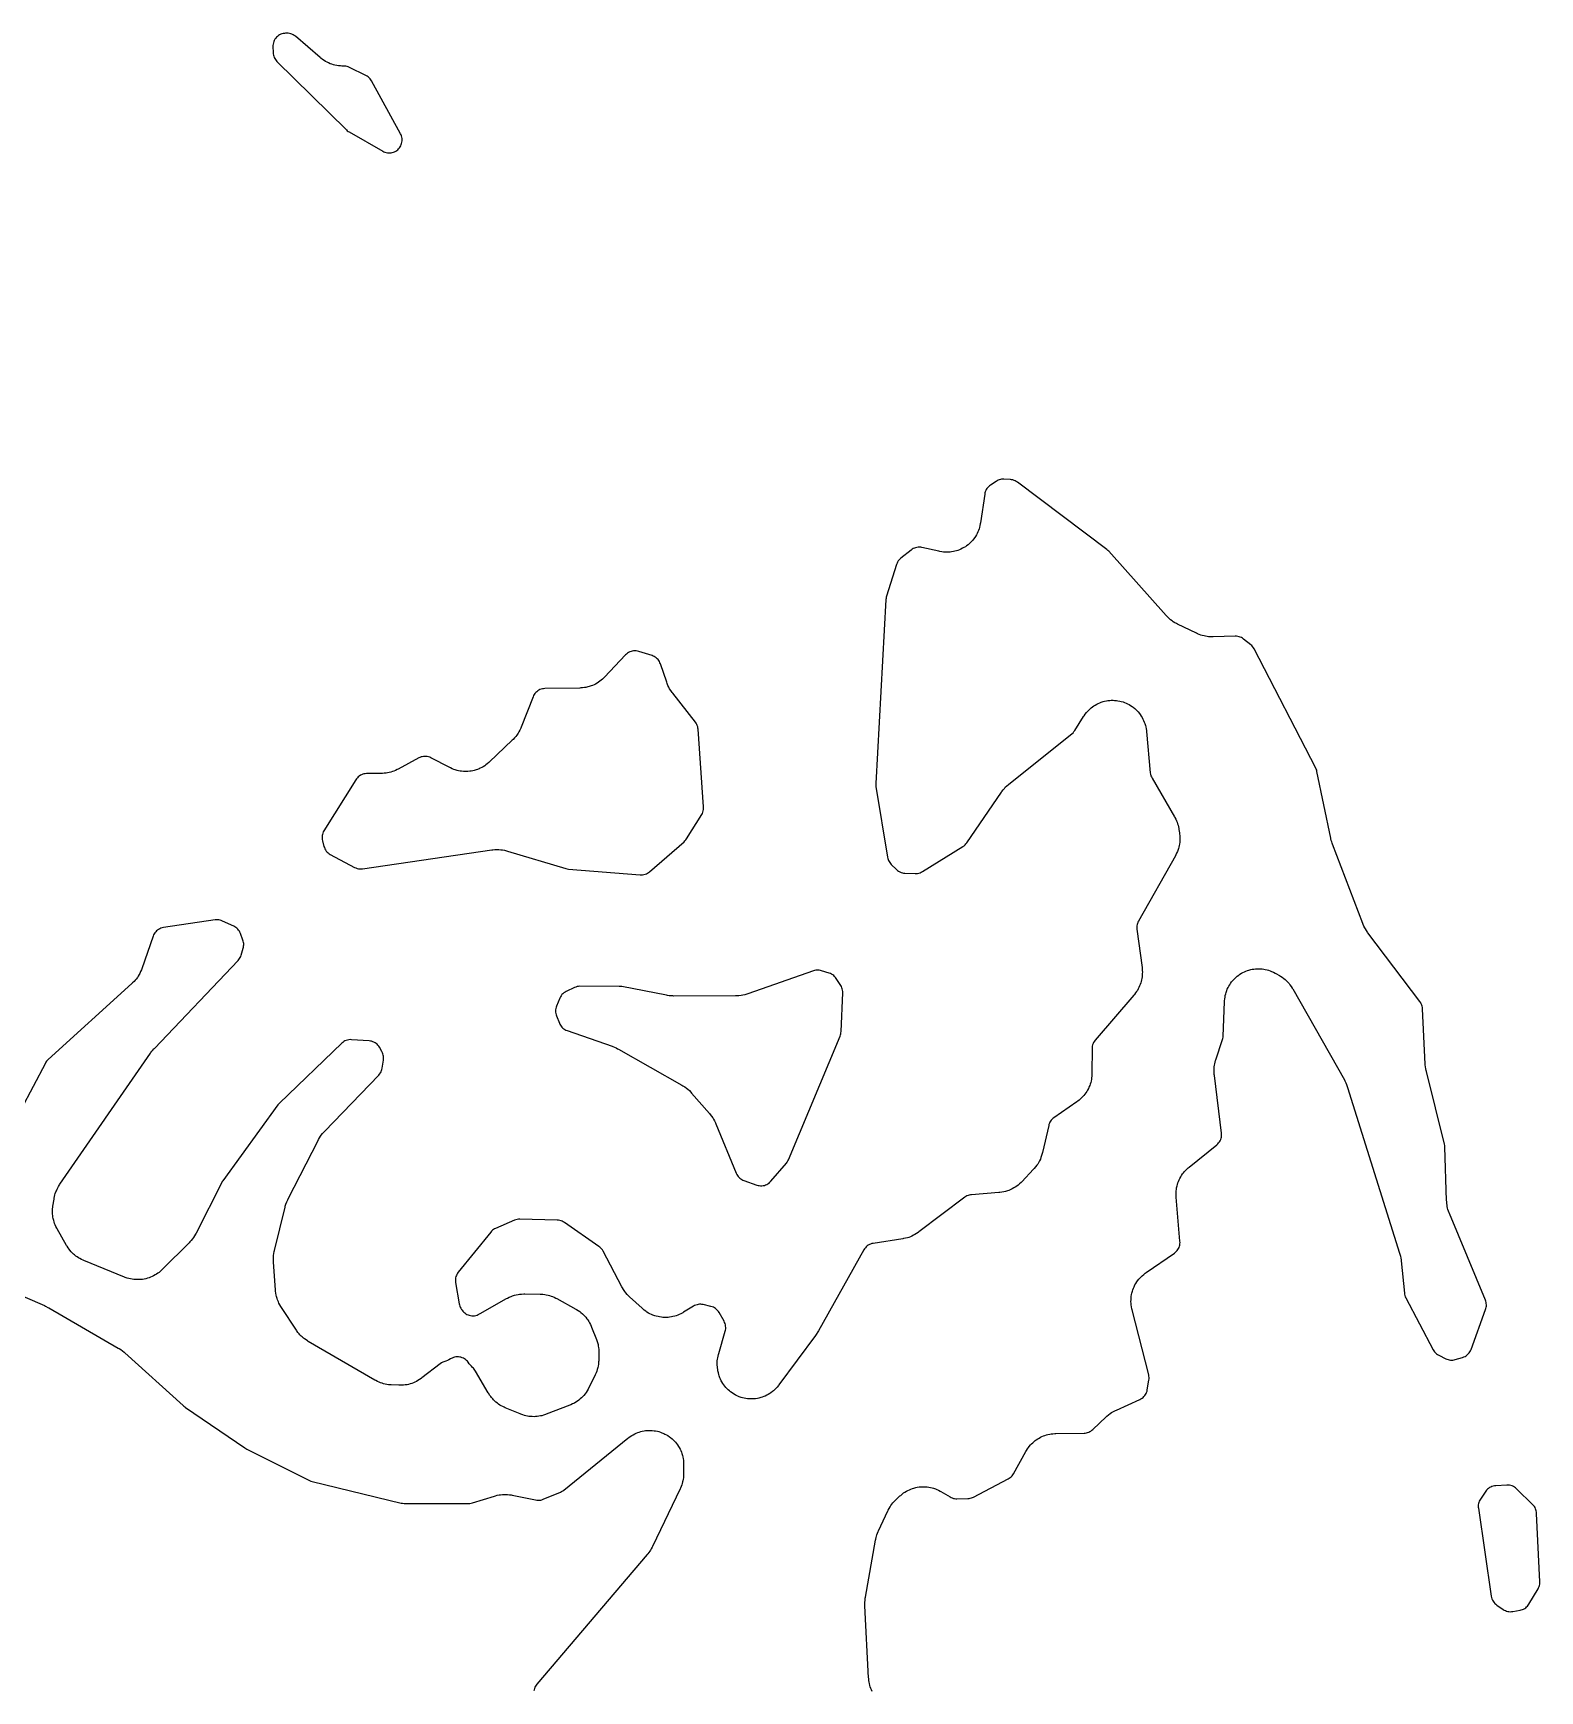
# Model space of a CAD drawing. Header units: millimetres. Extents: x 0 to 194, y 0 to 300.
# Drawn here: x 54.93 to 89.87, y 136.49 to 174.93 of the extents above; entities that cross this region are included whole.
import ezdxf

# ---------------------------------------------------------------- set-up
doc = ezdxf.new("R2010")
doc.units = ezdxf.units.MM
doc.layers.add('CUT', color=7, linetype='CONTINUOUS')

msp = doc.modelspace()

# ---------------------------------------------------------------- linework, layer by layer
at = {"layer": 'CUT'}
for points in [[(60.9075, 174.9117), (60.8778, 174.9192), (60.8475, 174.9237), (60.8169, 174.9251), (60.7863, 174.9233), (60.7615, 174.9206), (60.732, 174.9159), (60.7031, 174.9083), (60.6751, 174.8978), (60.6482, 174.8846), (60.6228, 174.8687), (60.5992, 174.8505), (60.5774, 174.8299), (60.5578, 174.8073), (60.5406, 174.7829), (60.5259, 174.7568), (60.5138, 174.7295), (60.5045, 174.701), (60.4981, 174.6718), (60.4947, 174.6421), (60.4942, 174.6122), (60.4989, 174.4746), (60.5012, 174.4463), (60.5062, 174.4183), (60.5138, 174.3909), (60.524, 174.3644), (60.5366, 174.3389), (60.5516, 174.3148), (60.5688, 174.2922), (60.588, 174.2713), (62.1996, 172.6809), (62.2188, 172.6636), (62.2393, 172.648), (62.2611, 172.6342), (63.0398, 172.1876), (63.0654, 172.1745), (63.0922, 172.1639), (63.1198, 172.1559), (63.1481, 172.1506), (63.1768, 172.1481), (63.2056, 172.1483), (63.2342, 172.1512), (63.2624, 172.1569), (63.2899, 172.1653), (63.3165, 172.1762), (63.342, 172.1897), (63.366, 172.2055), (63.3884, 172.2236), (63.409, 172.2437), (63.4275, 172.2657), (63.4438, 172.2894), (63.4578, 172.3145), (63.4694, 172.3409), (63.4783, 172.3682), (63.4846, 172.3963), (63.485, 172.3985), (63.4886, 172.4272), (63.4894, 172.456), (63.4874, 172.4848), (63.4827, 172.5133), (63.4753, 172.5412), (63.4652, 172.5683), (63.4525, 172.5942), (62.7817, 173.8176), (62.7656, 173.8436), (62.747, 173.8679), (62.7259, 173.8902), (62.7027, 173.9102), (62.6776, 173.9277), (62.6509, 173.9426), (62.2661, 174.1316), (62.2408, 174.1426), (62.2146, 174.1512), (62.1877, 174.1574), (62.1604, 174.1611), (62.1328, 174.1623), (62.0914, 174.1621), (62.0574, 174.1638), (62.0119, 174.1683), (61.978, 174.1734), (61.9332, 174.1825), (61.9, 174.191), (61.8563, 174.2046), (61.8242, 174.2165), (61.7821, 174.2344), (61.7513, 174.2495), (61.7113, 174.2716), (61.6822, 174.2897), (61.6447, 174.3158), (61.6085, 174.3438), (61.5908, 174.3582), (61.0141, 174.8528), (60.9899, 174.8715), (60.9638, 174.8877), (60.9363, 174.9011)], [(61.7322, 155.9627), (61.7523, 155.94), (61.7747, 155.9194), (61.799, 155.9011), (61.825, 155.8854), (62.3861, 155.5848), (62.4149, 155.5713), (62.4449, 155.5609), (62.4759, 155.5537), (62.5075, 155.5499), (62.5394, 155.5495), (62.571, 155.5524), (65.5704, 155.9899), (65.5947, 155.9927), (65.6435, 155.9972), (65.6925, 155.9989), (65.7292, 155.9982), (65.7781, 155.9947), (65.8145, 155.99), (65.8627, 155.9811), (65.9103, 155.9696), (65.934, 155.9632), (67.2894, 155.557), (67.3199, 155.5496), (67.351, 155.5454), (69.0068, 155.4096), (69.0368, 155.4087), (69.0666, 155.4107), (69.0961, 155.4157), (69.125, 155.4236), (69.153, 155.4344), (69.1797, 155.4479), (69.2049, 155.464), (69.2285, 155.4825), (70.028, 156.1794), (70.0492, 156.1998), (70.0684, 156.2222), (70.0852, 156.2464), (70.4366, 156.8083), (70.4518, 156.8358), (70.4641, 156.8648), (70.4733, 156.8949), (70.4793, 156.9258), (70.482, 156.9571), (70.4814, 156.9886), (70.3541, 158.785), (70.3505, 158.8145), (70.3441, 158.8435), (70.3348, 158.8717), (70.3227, 158.8988), (70.3081, 158.9246), (70.2909, 158.9489), (69.7635, 159.6215), (69.7485, 159.6417), (69.7198, 159.6829), (69.6934, 159.7257), (69.6754, 159.7588), (69.6539, 159.8043), (69.635, 159.8508), (69.6262, 159.8744), (69.4793, 160.304), (69.469, 160.3302), (69.4562, 160.3552), (69.4412, 160.379), (69.424, 160.4012), (69.4049, 160.4217), (69.3839, 160.4404), (69.3612, 160.457), (69.3371, 160.4714), (69.3117, 160.4835), (69.2853, 160.4932), (68.978, 160.5897), (68.9485, 160.5973), (68.9184, 160.6019), (68.888, 160.6035), (68.8576, 160.6019), (68.8274, 160.5973), (68.798, 160.5896), (68.7694, 160.579), (68.7421, 160.5655), (68.7163, 160.5493), (68.6922, 160.5306), (68.6702, 160.5096), (68.1857, 159.9974), (68.17, 159.9815), (68.1376, 159.9506), (68.1038, 159.9213), (68.0774, 159.9006), (68.0408, 159.8748), (68.0125, 159.8569), (67.9735, 159.8349), (67.9435, 159.8198), (67.9026, 159.8018), (67.8712, 159.7898), (67.8287, 159.7759), (67.7963, 159.7671), (67.7526, 159.7575), (67.7195, 159.752), (67.6751, 159.7468), (67.6304, 159.7438), (67.608, 159.7428), (66.8007, 159.7292), (66.7713, 159.7273), (66.7422, 159.7224), (66.7137, 159.7148), (66.6861, 159.7043), (66.6596, 159.6913), (66.6346, 159.6757), (66.6113, 159.6577), (66.5898, 159.6375), (66.5704, 159.6152), (66.5532, 159.5912), (66.5386, 159.5657), (66.5265, 159.5388), (66.2509, 158.8361), (66.2413, 158.8133), (66.2207, 158.7683), (66.1977, 158.7245), (66.1787, 158.6927), (66.151, 158.6517), (66.1286, 158.6221), (66.0966, 158.5844), (66.0626, 158.5485), (66.0451, 158.5311), (65.5127, 158.0281), (65.4968, 158.0138), (65.4645, 157.986), (65.4308, 157.9598), (65.4047, 157.9414), (65.3688, 157.9185), (65.341, 157.9026), (65.303, 157.8832), (65.2739, 157.87), (65.2343, 157.8543), (65.2041, 157.8439), (65.1631, 157.832), (65.132, 157.8246), (65.0901, 157.8166), (65.0585, 157.8121), (65.016, 157.8082), (64.9841, 157.8067), (64.9414, 157.8068), (64.9095, 157.8083), (64.8671, 157.8125), (64.8355, 157.817), (64.7936, 157.8251), (64.7625, 157.8327), (64.7216, 157.8447), (64.6914, 157.8552), (64.6518, 157.8711), (64.613, 157.8888), (64.5939, 157.8981), (64.1562, 158.1236), (64.1298, 158.1357), (64.1022, 158.1451), (64.0739, 158.1519), (64.0451, 158.1558), (64.016, 158.157), (63.987, 158.1553), (63.9582, 158.1508), (63.9301, 158.1436), (63.9027, 158.1336), (63.8765, 158.1211), (63.3946, 157.8613), (63.3753, 157.8515), (63.3363, 157.8329), (63.2964, 157.8161), (63.266, 157.805), (63.2247, 157.7921), (63.1933, 157.784), (63.151, 157.7751), (63.119, 157.77), (63.076, 157.7653), (63.0328, 157.7627), (63.0112, 157.7618), (62.6652, 157.7572), (62.6353, 157.7553), (62.6057, 157.7504), (62.5768, 157.7426), (62.5488, 157.732), (62.522, 157.7186), (62.4966, 157.7026), (62.473, 157.6842), (62.4514, 157.6635), (62.4319, 157.6407), (62.4148, 157.6161), (61.6775, 156.4352), (61.6625, 156.4082), (61.6503, 156.3797), (61.6411, 156.3501), (61.6351, 156.3197), (61.6322, 156.2889), (61.6325, 156.2579), (61.636, 156.2271), (61.6427, 156.1969), (61.6774, 156.0704), (61.6869, 156.0415), (61.6993, 156.0138), (61.7145, 155.9874)], [(67.0461, 152.2536), (67.0474, 152.2243), (67.0515, 152.1952), (67.0585, 152.1667), (67.0682, 152.139), (67.1356, 151.9733), (67.1474, 151.9477), (67.1616, 151.9233), (67.178, 151.9003), (67.1965, 151.879), (67.217, 151.8596), (67.2391, 151.8421), (67.2628, 151.8268), (67.2879, 151.8138), (67.314, 151.8032), (68.3596, 151.4359), (68.3783, 151.4289), (68.4153, 151.414), (68.4515, 151.3975), (68.487, 151.3794), (68.5046, 151.37), (69.9779, 150.5361), (69.9996, 150.523), (70.0422, 150.4956), (70.0832, 150.4659), (70.1126, 150.4419), (70.15, 150.4077), (70.1854, 150.3715), (70.2026, 150.3529), (70.6189, 149.8761), (70.6345, 149.8572), (70.6646, 149.8187), (70.6926, 149.7785), (70.7119, 149.7473), (70.7353, 149.7044), (70.7564, 149.6602), (70.7664, 149.6379), (71.2389, 148.4919), (71.2508, 148.4665), (71.2651, 148.4423), (71.2815, 148.4195), (71.3, 148.3984), (71.3204, 148.3791), (71.3425, 148.3618), (71.3661, 148.3466), (71.391, 148.3337), (71.4171, 148.3232), (71.7141, 148.2191), (71.7427, 148.2107), (71.7721, 148.2051), (71.8019, 148.2025), (71.8318, 148.2028), (71.8615, 148.2061), (71.8907, 148.2124), (71.9192, 148.2216), (71.9466, 148.2335), (71.9727, 148.2481), (71.9972, 148.2652), (72.0199, 148.2847), (72.0405, 148.3063), (72.4012, 148.7247), (72.4206, 148.7498), (72.4373, 148.7768), (72.451, 148.8054), (73.6446, 151.6746), (73.6536, 151.6993), (73.6604, 151.7247), (73.665, 151.7506), (73.6673, 151.7767), (73.7066, 152.6739), (73.7063, 152.7046), (73.703, 152.7352), (73.6965, 152.7653), (73.6869, 152.7945), (73.6744, 152.8226), (73.6591, 152.8493), (73.5561, 153.0094), (73.5388, 153.0337), (73.5191, 153.056), (73.4973, 153.0764), (73.4736, 153.0944), (73.4482, 153.1101), (73.4214, 153.1231), (73.3935, 153.1334), (73.2165, 153.1888), (73.1899, 153.1958), (73.1627, 153.2004), (73.1353, 153.2024), (73.1078, 153.2019), (73.0805, 153.199), (73.0535, 153.1935), (73.0272, 153.1855), (71.5094, 152.6514), (71.4853, 152.6437), (71.4367, 152.6296), (71.3873, 152.6183), (71.3499, 152.6119), (71.2996, 152.6062), (71.2491, 152.6033), (71.2238, 152.6026), (69.7924, 152.6019), (69.7709, 152.6024), (69.7279, 152.6044), (69.685, 152.6085), (69.6424, 152.6147), (69.6212, 152.6183), (68.5817, 152.8193), (68.5537, 152.8233), (68.5253, 152.8247), (67.6131, 152.8264), (67.58, 152.8246), (67.5474, 152.8192), (67.5155, 152.8102), (67.4848, 152.7978), (67.2961, 152.709), (67.2684, 152.6942), (67.2424, 152.6765), (67.2184, 152.6562), (67.1967, 152.6335), (67.1774, 152.6086), (67.1609, 152.5819), (67.1472, 152.5535), (67.0694, 152.368), (67.0594, 152.3404), (67.0521, 152.3119), (67.0477, 152.2829)], [(88.4501, 140.8358), (88.445, 140.8083), (88.4426, 140.7804), (88.4428, 140.7524), (88.4455, 140.7246), (88.7452, 138.6855), (88.7513, 138.6552), (88.7605, 138.6256), (88.7726, 138.5972), (88.7877, 138.5701), (88.8054, 138.5448), (88.8257, 138.5214), (88.8482, 138.5002), (88.8728, 138.4814), (89.0213, 138.38), (89.0461, 138.3648), (89.0721, 138.3521), (89.0993, 138.3419), (89.1273, 138.3344), (89.156, 138.3297), (89.1849, 138.3278), (89.2139, 138.3286), (89.2427, 138.3323), (89.4136, 138.3624), (89.4414, 138.3687), (89.4686, 138.3777), (89.4947, 138.3891), (89.5197, 138.403), (89.5432, 138.4192), (89.565, 138.4376), (89.5851, 138.4579), (89.6031, 138.4801), (89.6189, 138.5038), (89.8293, 138.8556), (89.8431, 138.8814), (89.8543, 138.9085), (89.8628, 138.9365), (89.8686, 138.9652), (89.8715, 138.9943), (89.8716, 139.0236), (89.7976, 140.6074), (89.795, 140.6352), (89.7898, 140.6627), (89.7821, 140.6896), (89.7719, 140.7156), (89.7594, 140.7406), (89.7445, 140.7643), (89.7275, 140.7865), (89.7086, 140.8071), (89.3331, 141.1772), (89.3098, 141.1979), (89.2844, 141.2161), (89.2573, 141.2315), (89.2288, 141.2441), (89.1991, 141.2536), (89.1686, 141.26), (89.1375, 141.2632), (89.1063, 141.2631), (88.8504, 141.2493), (88.8201, 141.2461), (88.7902, 141.2399), (88.7611, 141.2306), (88.7331, 141.2184), (88.7064, 141.2034), (88.6815, 141.1858), (88.6584, 141.1658), (88.6375, 141.1435), (88.619, 141.1192), (88.4948, 140.9377), (88.4801, 140.9139), (88.4676, 140.8888), (88.4576, 140.8627)]]:
    msp.add_lwpolyline(points, close=True, dxfattribs=at)
for points in [[(74.3893, 136.4783), (74.3713, 136.5171), (74.3593, 136.5468), (74.3451, 136.5872), (74.336, 136.618), (74.3257, 136.6595), (74.3195, 136.691), (74.3132, 136.7333), (74.309, 136.7759), (74.3074, 136.7973), (74.2209, 138.4637), (74.2203, 138.4892), (74.2206, 138.5402), (74.2237, 138.5911), (74.2297, 138.6417), (74.2335, 138.667), (74.4668, 139.9862), (74.4707, 140.0056), (74.4792, 140.044), (74.4895, 140.082), (74.4984, 140.1102), (74.5119, 140.1472), (74.527, 140.1835), (74.5349, 140.2015), (74.7517, 140.6647), (74.7615, 140.6843), (74.7818, 140.7228), (74.804, 140.7603), (74.822, 140.7875), (74.8477, 140.8227), (74.8683, 140.8481), (74.8973, 140.8806), (74.9278, 140.9117), (74.9435, 140.9268), (75.0337, 141.0101), (75.0503, 141.0247), (75.0842, 141.053), (75.1194, 141.0797), (75.1468, 141.0983), (75.1844, 141.1213), (75.2135, 141.1372), (75.2533, 141.1564), (75.2837, 141.1694), (75.3252, 141.1846), (75.3567, 141.1945), (75.3995, 141.2056), (75.4319, 141.2124), (75.4755, 141.2192), (75.5084, 141.2228), (75.5525, 141.2253), (75.5856, 141.2256), (75.6298, 141.2238), (75.6627, 141.2209), (75.7065, 141.2148), (75.739, 141.2086), (75.7819, 141.1982), (75.8137, 141.1889), (75.8554, 141.1744), (75.8861, 141.162), (75.9262, 141.1434), (75.9653, 141.123), (75.9846, 141.1122), (76.1973, 140.9872), (76.2216, 140.9743), (76.247, 140.9638), (76.2733, 140.9556), (76.3002, 140.9498), (76.3275, 140.9466), (76.355, 140.9458), (76.6085, 140.9507), (76.6364, 140.9525), (76.6639, 140.9569), (76.691, 140.9639), (76.7173, 140.9733), (76.7426, 140.9851), (77.5429, 141.4065), (77.5677, 141.4212), (77.591, 141.4381), (77.6126, 141.4571), (77.6322, 141.4782), (77.6497, 141.501), (77.6649, 141.5254), (77.9559, 142.0452), (77.9668, 142.0635), (77.9894, 142.0997), (78.0136, 142.1348), (78.033, 142.1602), (78.0605, 142.1928), (78.0822, 142.2162), (78.1127, 142.2461), (78.1365, 142.2673), (78.1696, 142.2942), (78.1954, 142.3131), (78.2309, 142.3367), (78.2583, 142.3531), (78.2959, 142.3732), (78.3248, 142.387), (78.3641, 142.4034), (78.3941, 142.4144), (78.4349, 142.427), (78.4658, 142.4351), (78.5075, 142.4438), (78.5391, 142.4489), (78.5814, 142.4537), (78.624, 142.4564), (78.6453, 142.4573), (79.3023, 142.4687), (79.33, 142.4705), (79.3574, 142.4748), (79.3843, 142.4816), (79.4104, 142.4909), (79.4355, 142.5025), (79.4595, 142.5164), (79.4821, 142.5325), (79.5031, 142.5505), (79.8122, 142.8424), (79.8309, 142.8591), (79.8693, 142.8915), (79.9094, 142.9217), (79.9406, 142.9426), (79.9839, 142.9681), (80.0285, 142.9912), (80.0511, 143.0021), (80.5956, 143.2464), (80.6218, 143.2598), (80.6466, 143.2756), (80.6697, 143.2938), (80.6909, 143.3141), (80.71, 143.3365), (80.7268, 143.3606), (80.7412, 143.3862), (80.7531, 143.4131), (80.7622, 143.4411), (80.7686, 143.4697), (80.8064, 143.692), (80.8101, 143.7231), (80.8105, 143.7544), (80.8076, 143.7856), (80.8015, 143.8163), (80.4171, 145.3287), (80.4121, 145.351), (80.4031, 145.3957), (80.3964, 145.4407), (80.3931, 145.4747), (80.391, 145.5203), (80.3912, 145.5544), (80.3937, 145.5999), (80.3973, 145.6339), (80.4044, 145.6789), (80.4114, 145.7123), (80.4231, 145.7564), (80.4335, 145.7889), (80.4495, 145.8316), (80.4631, 145.8629), (80.4834, 145.9038), (80.5001, 145.9335), (80.5244, 145.9721), (80.544, 146), (80.5721, 146.036), (80.5944, 146.0618), (80.626, 146.0947), (80.6509, 146.1181), (80.6856, 146.1476), (80.7218, 146.1753), (80.7402, 146.1887), (81.3979, 146.6418), (81.4207, 146.6592), (81.4418, 146.6787), (81.4609, 146.7001), (81.4779, 146.7233), (81.4925, 146.7479), (81.5048, 146.7739), (81.5145, 146.8009), (81.5216, 146.8287), (81.526, 146.857), (81.5277, 146.8857), (81.5266, 146.9144), (81.4394, 147.9362), (81.4381, 147.9581), (81.4365, 148.002), (81.4371, 148.0459), (81.4391, 148.0788), (81.4439, 148.1225), (81.4491, 148.155), (81.4582, 148.198), (81.4666, 148.2298), (81.4798, 148.2717), (81.4912, 148.3026), (81.5085, 148.343), (81.5229, 148.3727), (81.544, 148.4112), (81.5612, 148.4393), (81.586, 148.4756), (81.6059, 148.5018), (81.6341, 148.5355), (81.6564, 148.5597), (81.6877, 148.5905), (81.7205, 148.6197), (81.7373, 148.6339), (82.3806, 149.1528), (82.4033, 149.1731), (82.4238, 149.1956), (82.442, 149.22), (82.4576, 149.2462), (82.4704, 149.2739), (82.4804, 149.3026), (82.4874, 149.3323), (82.4913, 149.3625), (82.4922, 149.3929), (82.49, 149.4233), (82.3235, 150.762), (82.3215, 150.7818), (82.3183, 150.8214), (82.3169, 150.8611), (82.3172, 150.8909), (82.3193, 150.9306), (82.3222, 150.9602), (82.3278, 150.9996), (82.3333, 151.0289), (82.3423, 151.0676), (82.3531, 151.1058), (82.3589, 151.1248), (82.5128, 151.5923), (82.5202, 151.6189), (82.5252, 151.6462), (82.5276, 151.6738), (82.5603, 152.4693), (82.5618, 152.4912), (82.5657, 152.535), (82.5718, 152.5785), (82.5779, 152.6109), (82.5882, 152.6536), (82.5975, 152.6852), (82.6119, 152.7267), (82.6242, 152.7573), (82.6427, 152.7972), (82.6579, 152.8264), (82.6801, 152.8643), (82.6981, 152.8919), (82.7239, 152.9274), (82.7445, 152.9531), (82.7737, 152.986), (82.7967, 153.0096), (82.8289, 153.0395), (82.8541, 153.0606), (82.8891, 153.0872), (82.9163, 153.1059), (82.9537, 153.1289), (82.9825, 153.1448), (83.022, 153.1641), (83.0523, 153.1771), (83.0935, 153.1925), (83.1249, 153.2025), (83.1673, 153.2137), (83.1996, 153.2206), (83.2429, 153.2277), (83.2757, 153.2313), (83.3195, 153.2341), (83.3524, 153.2346), (83.3964, 153.2331), (83.4292, 153.2304), (83.4728, 153.2246), (83.5052, 153.2187), (83.548, 153.2087), (83.5796, 153.1997), (83.6212, 153.1855), (83.6519, 153.1734), (83.6919, 153.1553), (83.731, 153.1353), (83.7503, 153.1247), (83.8357, 153.0755), (83.8561, 153.063), (83.8963, 153.037), (83.935, 153.0088), (83.9628, 152.9862), (83.9983, 152.954), (84.0236, 152.9286), (84.0555, 152.8928), (84.0779, 152.8648), (84.1058, 152.8259), (84.1316, 152.7856), (84.1439, 152.7651), (85.3392, 150.6557), (85.3504, 150.6347), (85.3717, 150.5921), (85.3906, 150.5484), (85.4072, 150.5038), (85.415, 150.4813), (86.6192, 146.64), (86.6256, 146.6178), (86.6371, 146.573), (86.6463, 146.5277), (86.6532, 146.482), (86.6561, 146.4591), (86.7294, 145.7147), (86.7337, 145.686), (86.7406, 145.6579), (86.7503, 145.6305), (86.7626, 145.6043), (87.397, 144.4006), (87.413, 144.3737), (87.4317, 144.3487), (87.4528, 144.3258), (87.4763, 144.3052), (87.5017, 144.2871), (87.5289, 144.2718), (87.6909, 144.1913), (87.7166, 144.18), (87.7433, 144.1711), (87.7707, 144.1648), (87.7986, 144.1611), (87.8267, 144.16), (87.8547, 144.1615), (87.8825, 144.1657), (87.9098, 144.1724), (88.0799, 144.2229), (88.1092, 144.2333), (88.1372, 144.2466), (88.1637, 144.2628), (88.1884, 144.2816), (88.211, 144.3029), (88.2313, 144.3264), (88.2491, 144.3519), (88.2641, 144.379), (88.2763, 144.4076), (88.6141, 145.3325), (88.6224, 145.3592), (88.6283, 145.3864), (88.6315, 145.4141), (88.6322, 145.442), (88.6303, 145.4698), (88.6258, 145.4974), (88.6188, 145.5244), (88.6093, 145.5506), (87.7747, 147.5586), (87.7673, 147.5776), (87.7534, 147.6158), (87.7412, 147.6547), (87.7335, 147.6841), (87.7249, 147.7239), (87.7198, 147.754), (87.7148, 147.7943), (87.7116, 147.8349), (87.7105, 147.8552), (87.6705, 149.1024), (87.6678, 149.1343), (87.6617, 149.1657), (87.2395, 150.8494), (87.2346, 150.8711), (87.226, 150.9147), (87.2195, 150.9586), (87.2151, 151.0028), (87.2135, 151.025), (87.1519, 152.3054), (87.149, 152.3352), (87.1431, 152.3645), (87.1343, 152.3931), (87.1228, 152.4207), (87.1085, 152.447), (87.0917, 152.4718), (85.8859, 154.0679), (85.8735, 154.085), (85.8497, 154.1199), (85.8275, 154.1559), (85.8121, 154.1836), (85.7934, 154.2215), (85.7765, 154.2602), (85.7685, 154.2797), (85.0633, 156.1246), (85.0572, 156.1416), (85.0456, 156.176), (85.0355, 156.2108), (85.0267, 156.246), (85.0227, 156.2637), (84.7036, 157.8081), (84.6968, 157.8346), (84.6877, 157.8604), (84.6762, 157.8853), (83.2458, 160.6493), (83.2301, 160.6762), (83.2117, 160.7013), (83.1907, 160.7244), (83.1675, 160.7451), (83.0026, 160.8778), (82.978, 160.8956), (82.9518, 160.9108), (82.9242, 160.9233), (82.8955, 160.933), (82.8659, 160.9397), (82.8358, 160.9434), (82.8055, 160.944), (82.2987, 160.9287), (82.2771, 160.9286), (82.234, 160.9293), (82.1909, 160.9322), (82.1588, 160.9358), (82.1163, 160.9428), (82.0847, 160.9495), (82.043, 160.9605), (82.0122, 160.9702), (81.9717, 160.9851), (81.932, 161.002), (81.9124, 161.0109), (81.4663, 161.226), (81.4466, 161.2361), (81.4077, 161.2572), (81.3699, 161.2803), (81.3425, 161.2989), (81.3072, 161.3255), (81.2817, 161.3468), (81.2492, 161.3768), (81.2182, 161.4083), (81.203, 161.4245), (79.8764, 162.9133), (79.8556, 162.9344), (79.8328, 162.9534), (77.7563, 164.515), (77.7321, 164.5314), (77.7064, 164.5454), (77.6795, 164.5568), (77.6515, 164.5655), (77.6229, 164.5715), (77.5938, 164.5747), (77.4459, 164.5834), (77.4182, 164.5838), (77.3905, 164.5816), (77.3631, 164.5768), (77.3363, 164.5696), (77.3103, 164.5599), (77.2853, 164.5478), (77.2615, 164.5334), (77.1297, 164.4454), (77.1074, 164.4289), (77.0866, 164.4104), (77.0676, 164.39), (77.0506, 164.368), (77.0358, 164.3445), (77.0231, 164.3198), (77.0128, 164.2939), (77.005, 164.2673), (76.9996, 164.24), (76.9006, 163.5727), (76.8969, 163.5512), (76.8885, 163.5086), (76.8779, 163.4664), (76.8685, 163.4351), (76.854, 163.3941), (76.8416, 163.364), (76.8232, 163.3246), (76.808, 163.2958), (76.7858, 163.2583), (76.7679, 163.2311), (76.7423, 163.196), (76.7218, 163.1706), (76.6928, 163.1381), (76.67, 163.1149), (76.6381, 163.0853), (76.6131, 163.0644), (76.5785, 163.0381), (76.5516, 163.0196), (76.5146, 162.9968), (76.486, 162.981), (76.447, 162.9619), (76.4171, 162.9489), (76.3763, 162.9336), (76.3453, 162.9237), (76.3033, 162.9124), (76.2715, 162.9054), (76.2286, 162.8982), (76.1962, 162.8944), (76.1528, 162.8914), (76.1202, 162.8907), (76.0767, 162.8919), (76.0442, 162.8944), (76.0011, 162.8998), (75.9582, 162.9072), (75.9369, 162.9115), (75.5446, 162.9996), (75.5153, 163.0047), (75.4855, 163.0068), (75.4557, 163.006), (75.4262, 163.0022), (75.3971, 162.9955), (75.3689, 162.986), (75.3418, 162.9737), (75.316, 162.9588), (75.2918, 162.9414), (75.0546, 162.7522), (75.0325, 162.7326), (75.0123, 162.711), (74.9944, 162.6874), (74.9789, 162.6623), (74.9659, 162.6357), (74.9557, 162.6079), (74.7228, 161.8698), (74.7162, 161.8457), (74.7117, 161.8211), (74.7093, 161.7962), (74.4724, 157.5277), (74.4724, 157.495), (74.4759, 157.4625), (74.7451, 155.8195), (74.7508, 155.7927), (74.7589, 155.7665), (74.7694, 155.7411), (74.7821, 155.7168), (74.797, 155.6938), (74.8139, 155.6722), (74.8328, 155.6522), (74.9546, 155.5346), (74.9781, 155.5142), (75.0035, 155.4963), (75.0306, 155.4811), (75.0592, 155.4689), (75.0889, 155.4597), (75.1193, 155.4535), (75.1503, 155.4506), (75.3835, 155.4407), (75.4133, 155.4409), (75.4429, 155.4441), (75.472, 155.4502), (75.5004, 155.4591), (75.5278, 155.4709), (75.5539, 155.4852), (76.4934, 156.0656), (76.5192, 156.0835), (76.543, 156.104), (76.5645, 156.1268), (76.5836, 156.1518), (77.3854, 157.3278), (77.3985, 157.346), (77.4255, 157.3816), (77.4542, 157.4159), (77.477, 157.4404), (77.509, 157.4717), (77.5425, 157.5013), (77.5596, 157.5157), (79.0219, 158.6837), (79.0468, 158.706), (79.0691, 158.7309), (79.0885, 158.7582), (79.292, 159.0814), (79.3044, 159.1), (79.3301, 159.1366), (79.3576, 159.1719), (79.3795, 159.1973), (79.4103, 159.2296), (79.4346, 159.2527), (79.4685, 159.2819), (79.495, 159.3025), (79.5316, 159.3281), (79.56, 159.3459), (79.599, 159.3678), (79.629, 159.3828), (79.6699, 159.4007), (79.7013, 159.4125), (79.7438, 159.4263), (79.7762, 159.435), (79.8199, 159.4445), (79.853, 159.4499), (79.8974, 159.455), (79.9308, 159.4571), (79.9756, 159.4577), (80.009, 159.4566), (80.0536, 159.4527), (80.0868, 159.4482), (80.1308, 159.44), (80.1634, 159.4322), (80.2063, 159.4197), (80.2379, 159.4087), (80.2794, 159.392), (80.3098, 159.3779), (80.3494, 159.3571), (80.3783, 159.3401), (80.4156, 159.3155), (80.4427, 159.2957), (80.4774, 159.2675), (80.5023, 159.2451), (80.5341, 159.2136), (80.5567, 159.1889), (80.5851, 159.1544), (80.6051, 159.1275), (80.63, 159.0903), (80.6473, 159.0616), (80.6684, 159.0222), (80.6827, 158.9919), (80.6997, 158.9505), (80.711, 158.919), (80.7239, 158.8761), (80.7319, 158.8436), (80.7405, 158.7997), (80.7468, 158.7555), (80.7495, 158.7332), (80.8391, 157.774), (80.8439, 157.7418), (80.8521, 157.7103), (80.8637, 157.6799), (80.8785, 157.651), (81.3993, 156.7562), (81.4094, 156.7379), (81.4288, 156.7007), (81.4464, 156.6627), (81.4582, 156.6336), (81.4722, 156.5942), (81.4814, 156.5641), (81.4916, 156.5235), (81.5, 156.4825), (81.5037, 156.4618), (81.5162, 156.3813), (81.519, 156.36), (81.5236, 156.3172), (81.5261, 156.2743), (81.5265, 156.2421), (81.5249, 156.1991), (81.5222, 156.167), (81.5165, 156.1244), (81.5108, 156.0927), (81.501, 156.0508), (81.4923, 156.0198), (81.4786, 155.9791), (81.4669, 155.9491), (81.4494, 155.9098), (81.4301, 155.8714), (81.4199, 155.8524), (80.5623, 154.336), (80.5497, 154.3112), (80.5395, 154.2853), (80.5317, 154.2586), (80.5265, 154.2313), (80.5238, 154.2036), (80.5236, 154.1758), (80.5261, 154.1481), (80.6464, 153.2591), (80.6487, 153.2381), (80.6524, 153.1961), (80.6541, 153.154), (80.6539, 153.1224), (80.6517, 153.0803), (80.6485, 153.0489), (80.6424, 153.0072), (80.6363, 152.9762), (80.6263, 152.9353), (80.6173, 152.905), (80.6035, 152.8652), (80.5918, 152.8358), (80.5743, 152.7975), (80.5598, 152.7694), (80.5388, 152.7328), (80.5218, 152.7062), (80.4975, 152.6718), (80.4716, 152.6386), (80.4582, 152.6223), (79.5598, 151.575), (79.5413, 151.5511), (79.5254, 151.5255), (79.512, 151.4985), (79.5015, 151.4702), (79.4938, 151.441), (79.4892, 151.4112), (79.4875, 151.3811), (79.4849, 150.8099), (79.4843, 150.7884), (79.482, 150.7453), (79.4777, 150.7023), (79.4729, 150.6704), (79.4644, 150.628), (79.4566, 150.5967), (79.4442, 150.5553), (79.4334, 150.5249), (79.417, 150.4849), (79.4034, 150.4556), (79.3833, 150.4174), (79.3669, 150.3896), (79.3432, 150.3535), (79.3242, 150.3273), (79.2972, 150.2937), (79.2757, 150.2695), (79.2456, 150.2385), (79.222, 150.2165), (79.189, 150.1886), (79.1548, 150.1623), (79.1374, 150.1496), (78.6036, 149.7793), (78.5816, 149.7624), (78.5613, 149.7437), (78.5427, 149.7231), (78.5262, 149.7009), (78.5117, 149.6772), (78.4995, 149.6524), (78.4897, 149.6265), (78.4823, 149.5998), (78.3381, 148.9709), (78.3321, 148.9476), (78.3189, 148.9013), (78.3032, 148.8559), (78.2896, 148.8225), (78.2691, 148.7789), (78.2521, 148.7472), (78.2271, 148.706), (78.2067, 148.6763), (78.1775, 148.6381), (78.1462, 148.6015), (78.1301, 148.5836), (77.858, 148.2975), (77.8413, 148.2809), (77.8073, 148.2486), (77.7715, 148.2182), (77.7436, 148.1968), (77.7049, 148.1702), (77.6749, 148.1518), (77.6336, 148.1294), (77.6018, 148.1143), (77.5584, 148.0963), (77.5253, 148.0846), (77.4803, 148.0712), (77.4461, 148.063), (77.3999, 148.0544), (77.3533, 148.0482), (77.33, 148.0458), (76.6946, 147.9952), (76.6665, 147.9917), (76.6388, 147.9854), (76.6119, 147.9766), (76.5859, 147.9653), (76.5611, 147.9516), (76.5377, 147.9357), (75.4711, 147.131), (75.4531, 147.1181), (75.4165, 147.0932), (75.3787, 147.0702), (75.3496, 147.0543), (75.3097, 147.0351), (75.2792, 147.0221), (75.2376, 147.0069), (75.2059, 146.9971), (75.1631, 146.986), (75.1197, 146.9771), (75.0979, 146.9731), (74.4123, 146.8666), (74.3828, 146.8605), (74.354, 146.8514), (74.3263, 146.8395), (74.2999, 146.8249), (74.2751, 146.8077), (74.2522, 146.7881), (74.2313, 146.7662), (74.2128, 146.7424), (74.1967, 146.7169), (73.143, 144.8368), (73.1283, 144.8125), (73.0899, 144.7531), (73.0737, 144.7297), (72.2285, 143.5871), (72.215, 143.5698), (72.1872, 143.5358), (72.1577, 143.5032), (72.1345, 143.4799), (72.102, 143.4503), (72.0766, 143.4293), (72.0414, 143.4031), (72.0141, 143.3847), (71.9764, 143.362), (71.9475, 143.3464), (71.9078, 143.3274), (71.8774, 143.3147), (71.8361, 143.2998), (71.8047, 143.2901), (71.7621, 143.2792), (71.7298, 143.2726), (71.6864, 143.266), (71.6536, 143.2626), (71.6098, 143.2602), (71.5768, 143.26), (71.5329, 143.2619), (71.5001, 143.2649), (71.4566, 143.2711), (71.4243, 143.2773), (71.3816, 143.2877), (71.35, 143.297), (71.3086, 143.3115), (71.278, 143.3239), (71.2382, 143.3424), (71.209, 143.3577), (71.1711, 143.38), (71.1436, 143.398), (71.1081, 143.4239), (71.0825, 143.4445), (71.0496, 143.4738), (71.0261, 143.4968), (70.9963, 143.5291), (70.9752, 143.5543), (70.9487, 143.5894), (70.9301, 143.6166), (70.9071, 143.654), (70.8913, 143.6829), (70.8721, 143.7224), (70.8591, 143.7527), (70.8438, 143.7939), (70.8339, 143.8253), (70.8227, 143.8678), (70.8137, 143.9107), (70.8096, 143.9324), (70.8073, 143.9467), (70.8046, 143.9666), (70.8, 144.0063), (70.7972, 144.0462), (70.7964, 144.0762), (70.7971, 144.1163), (70.799, 144.1462), (70.8033, 144.186), (70.8078, 144.2156), (70.8156, 144.2549), (70.8252, 144.2938), (70.8304, 144.3131), (70.9816, 144.8282), (70.9886, 144.8574), (70.9926, 144.8872), (70.9937, 144.9172), (70.9917, 144.9471), (70.9868, 144.9767), (70.9789, 145.0057), (70.9682, 145.0337), (70.9547, 145.0606), (70.8408, 145.2616), (70.8242, 145.2877), (70.805, 145.312), (70.7834, 145.3341), (70.7596, 145.354), (70.7339, 145.3712), (70.7066, 145.3857), (70.6779, 145.3973), (70.6481, 145.4059), (70.472, 145.4471), (70.4433, 145.4524), (70.4143, 145.4548), (70.3852, 145.4544), (70.3562, 145.4512), (70.3277, 145.4452), (70.2999, 145.4365), (70.2731, 145.4251), (70.2475, 145.4111), (70.0146, 145.2691), (69.9953, 145.258), (69.956, 145.2366), (69.9158, 145.2173), (69.8849, 145.2043), (69.8429, 145.189), (69.8109, 145.1791), (69.7676, 145.1681), (69.7348, 145.1615), (69.6907, 145.1548), (69.6574, 145.1514), (69.6127, 145.1491), (69.5793, 145.1491), (69.5346, 145.1513), (69.5013, 145.1545), (69.4571, 145.1611), (69.4243, 145.1677), (69.381, 145.1786), (69.349, 145.1884), (69.3069, 145.2036), (69.2761, 145.2165), (69.2358, 145.2358), (69.2063, 145.2517), (69.1681, 145.2749), (69.1404, 145.2937), (69.1047, 145.3205), (69.0703, 145.3491), (69.0535, 145.3638), (68.7654, 145.629), (68.7471, 145.6468), (68.7116, 145.6834), (68.6783, 145.722), (68.6549, 145.7522), (68.6262, 145.7943), (68.5998, 145.8379), (68.5872, 145.8601), (68.1483, 146.6898), (68.1338, 146.7144), (68.1169, 146.7375), (68.098, 146.7589), (68.0771, 146.7784), (68.0545, 146.7958), (67.2528, 147.3538), (67.2281, 147.3693), (67.2019, 147.3824), (67.1746, 147.3928), (67.1464, 147.4005), (67.1176, 147.4054), (67.0885, 147.4075), (66.2191, 147.4279), (66.1868, 147.4269), (66.1547, 147.4224), (66.1233, 147.4146), (66.093, 147.4033), (65.6576, 147.215), (65.6316, 147.2022), (65.607, 147.187), (65.5839, 147.1695), (65.5626, 147.1498), (65.5433, 147.1281), (64.7905, 146.1958), (64.7738, 146.1729), (64.7593, 146.1486), (64.7472, 146.1231), (64.7375, 146.0965), (64.7304, 146.0691), (64.7259, 146.0412), (64.724, 146.013), (64.7248, 145.9847), (64.7283, 145.9566), (64.8124, 145.4661), (64.8185, 145.4386), (64.8271, 145.4117), (64.8382, 145.3858), (64.8518, 145.361), (64.8675, 145.3376), (64.8715, 145.3323), (64.8791, 145.321), (64.8972, 145.2967), (64.9178, 145.2743), (64.9405, 145.2541), (64.9651, 145.2363), (64.9914, 145.2211), (65.0191, 145.2087), (65.0479, 145.1991), (65.0776, 145.1924), (65.1077, 145.1888), (65.1381, 145.1883), (65.1684, 145.1908), (65.1982, 145.1964), (65.2274, 145.205), (65.2555, 145.2165), (65.2823, 145.2307), (65.2966, 145.2393), (65.9121, 145.5876), (65.9331, 145.5987), (65.9756, 145.6199), (66.0192, 145.6388), (66.0526, 145.6512), (66.0979, 145.6654), (66.1324, 145.6743), (66.1789, 145.6836), (66.2142, 145.6888), (66.2615, 145.6931), (66.3089, 145.695), (66.3327, 145.6953), (66.6871, 145.6906), (66.7091, 145.6898), (66.7532, 145.687), (66.797, 145.6821), (66.8296, 145.6768), (66.8728, 145.6677), (66.9047, 145.6592), (66.9468, 145.6459), (66.9777, 145.6343), (67.0183, 145.6169), (67.0579, 145.5975), (67.0775, 145.5874), (67.5168, 145.3452), (67.5361, 145.3339), (67.574, 145.3105), (67.6108, 145.2852), (67.6373, 145.2649), (67.6714, 145.2361), (67.6958, 145.2133), (67.7268, 145.1812), (67.7488, 145.1561), (67.7765, 145.1212), (67.796, 145.094), (67.8201, 145.0564), (67.8367, 145.0275), (67.857, 144.9877), (67.8753, 144.9471), (67.8839, 144.9265), (67.997, 144.6372), (68.0049, 144.6153), (68.0196, 144.5711), (68.032, 144.5262), (68.0395, 144.4921), (68.0472, 144.4462), (68.0512, 144.4115), (68.054, 144.365), (68.0545, 144.3184), (68.0541, 144.2951), (68.0477, 144.1408), (68.046, 144.1169), (68.0415, 144.0694), (68.0345, 144.0221), (68.0273, 143.987), (68.0153, 143.9407), (68.0044, 143.9066), (67.9876, 143.8619), (67.9683, 143.8181), (67.9581, 143.7965), (67.8139, 143.5103), (67.8027, 143.4895), (67.7793, 143.4486), (67.7537, 143.4089), (67.733, 143.3802), (67.7034, 143.3434), (67.6798, 143.317), (67.6466, 143.2835), (67.6204, 143.2597), (67.5838, 143.2299), (67.5552, 143.209), (67.5157, 143.1832), (67.4851, 143.1654), (67.4431, 143.1439), (67.4, 143.1246), (67.3782, 143.1155), (66.8326, 142.9047), (66.8124, 142.8975), (66.7716, 142.8839), (66.7303, 142.8723), (66.6989, 142.8651), (66.6566, 142.8575), (66.6247, 142.8534), (66.5819, 142.8498), (66.5497, 142.8487), (66.5067, 142.8493), (66.4746, 142.8513), (66.4319, 142.8559), (66.4001, 142.861), (66.358, 142.8697), (66.3269, 142.8777), (66.2858, 142.8904), (66.2455, 142.9051), (66.2254, 142.9129), (65.8784, 143.0577), (65.8593, 143.0662), (65.8217, 143.0841), (65.7848, 143.1036), (65.7579, 143.1195), (65.7231, 143.1424), (65.6978, 143.1608), (65.6652, 143.1868), (65.6417, 143.2074), (65.6117, 143.2363), (65.5902, 143.259), (65.5629, 143.2906), (65.5436, 143.3152), (65.5194, 143.3491), (65.4969, 143.3842), (65.486, 143.402), (65.1951, 143.9028), (65.1796, 143.9268), (65.1618, 143.9493), (65.1419, 143.97), (65.1181, 143.9926), (65.0951, 144.0165), (65.0662, 144.0499), (65.0457, 144.076), (65.0218, 144.1097), (65.0035, 144.1331), (64.983, 144.1545), (64.9604, 144.1737), (64.9361, 144.1907), (64.9102, 144.2052), (64.8831, 144.217), (64.8548, 144.2261), (64.8259, 144.2324), (64.7964, 144.2358), (64.7668, 144.2362), (64.7372, 144.2338), (64.708, 144.2284), (64.6796, 144.2201), (64.652, 144.2091), (64.6257, 144.1955), (64.613, 144.188), (64.5734, 144.1675), (64.5431, 144.1536), (64.5018, 144.1371), (64.4609, 144.1231), (64.4306, 144.1108), (64.4018, 144.0953), (64.3748, 144.0767), (63.9491, 143.7477), (63.9309, 143.7344), (63.8939, 143.7086), (63.8556, 143.6847), (63.826, 143.6683), (63.7855, 143.6484), (63.7545, 143.635), (63.7122, 143.6192), (63.6799, 143.609), (63.6363, 143.5976), (63.6032, 143.5906), (63.5586, 143.5836), (63.525, 143.58), (63.4799, 143.5775), (63.4348, 143.5773), (63.4122, 143.5777), (63.2395, 143.5854), (63.2179, 143.5869), (63.1748, 143.5909), (63.1319, 143.597), (63.1, 143.6031), (63.0579, 143.6133), (63.0267, 143.6225), (62.9858, 143.6367), (62.9556, 143.6488), (62.9163, 143.6668), (62.8778, 143.6867), (62.8588, 143.6972), (61.3147, 144.5944), (61.297, 144.6052), (61.2622, 144.6276), (61.2285, 144.6516), (61.2041, 144.6707), (61.1727, 144.6977), (61.1501, 144.719), (61.1214, 144.7488), (61.1009, 144.7721), (61.075, 144.8043), (61.0506, 144.8378), (61.0388, 144.8548), (60.6913, 145.3803), (60.679, 145.3999), (60.6556, 145.4396), (60.6342, 145.4806), (60.6198, 145.512), (60.6027, 145.5549), (60.5915, 145.5877), (60.579, 145.6321), (60.5712, 145.6658), (60.5633, 145.7113), (60.5576, 145.7572), (60.5554, 145.7802), (60.5089, 146.4374), (60.5078, 146.4605), (60.5069, 146.5068), (60.5084, 146.5531), (60.5113, 146.5877), (60.5176, 146.6336), (60.5262, 146.6791), (60.5311, 146.7017), (60.7743, 147.703), (60.7812, 147.7284), (60.7966, 147.7787), (60.8149, 147.828), (60.836, 147.8761), (60.8473, 147.8999), (61.5394, 149.2548), (61.5499, 149.2743), (61.5719, 149.3126), (61.5958, 149.3499), (61.6151, 149.3768), (61.6426, 149.4116), (61.6717, 149.4449), (61.6866, 149.4612), (62.9487, 150.7693), (62.9687, 150.7924), (62.9863, 150.8173), (63.0013, 150.8439), (63.0135, 150.8719), (63.0228, 150.901), (63.0291, 150.9309), (63.0583, 151.1161), (63.0614, 151.1453), (63.0617, 151.1747), (63.0591, 151.2039), (63.0537, 151.2328), (63.0454, 151.261), (63.0344, 151.2882), (63.0209, 151.3143), (62.9626, 151.4139), (62.9466, 151.4383), (62.9284, 151.4611), (62.908, 151.482), (62.8857, 151.5008), (62.8617, 151.5174), (62.8362, 151.5315), (62.8094, 151.5431), (62.7816, 151.5521), (62.7531, 151.5583), (62.7241, 151.5617), (62.3167, 151.5896), (62.2855, 151.5901), (62.2543, 151.5873), (62.2236, 151.5814), (62.1937, 151.5722), (62.1649, 151.56), (62.1376, 151.5449), (62.1119, 151.527), (62.0883, 151.5065), (60.646, 150.1196), (60.6278, 150.1005), (60.6114, 150.0799), (59.3308, 148.3204), (59.3174, 148.3003), (59.3057, 148.2793), (58.7104, 147.1026), (58.6991, 147.0817), (58.6755, 147.0405), (58.6497, 147.0006), (58.6288, 146.9717), (58.5989, 146.9348), (58.5671, 146.8994), (58.5508, 146.8822), (57.9341, 146.2656), (57.9185, 146.2507), (57.8867, 146.2217), (57.8534, 146.1943), (57.8275, 146.175), (57.7918, 146.1509), (57.7642, 146.1341), (57.7264, 146.1135), (57.6973, 146.0995), (57.6576, 146.0826), (57.6273, 146.0714), (57.5863, 146.0584), (57.549, 146.0486), (57.5061, 146.0394), (57.4663, 146.033), (57.4218, 146.028), (57.3884, 146.026), (57.3437, 146.0255), (57.3102, 146.0267), (57.2656, 146.0307), (57.2325, 146.0353), (57.1885, 146.0436), (57.156, 146.0514), (57.1131, 146.0641), (57.0709, 146.0788), (57.05, 146.0868), (56.1119, 146.4681), (56.0923, 146.4767), (56.0535, 146.4946), (56.0156, 146.5144), (55.9879, 146.5306), (55.9521, 146.5538), (55.9261, 146.5726), (55.8926, 146.5992), (55.8685, 146.6202), (55.8377, 146.6499), (55.8157, 146.6732), (55.7879, 146.7056), (55.7682, 146.7309), (55.7435, 146.7658), (55.7206, 146.8019), (55.7095, 146.8202), (55.4923, 147.2003), (55.482, 147.2193), (55.4625, 147.2577), (55.4448, 147.297), (55.4329, 147.327), (55.4191, 147.3678), (55.4101, 147.3989), (55.4002, 147.4408), (55.3943, 147.4726), (55.3885, 147.5153), (55.3857, 147.5475), (55.3839, 147.5906), (55.3842, 147.6229), (55.3866, 147.6659), (55.3911, 147.7088), (55.3938, 147.7302), (55.4187, 147.8927), (55.4222, 147.9128), (55.4302, 147.9527), (55.44, 147.9923), (55.4486, 148.0216), (55.462, 148.0601), (55.4732, 148.0884), (55.49, 148.1256), (55.5038, 148.1528), (55.5238, 148.1883), (55.5454, 148.2228), (55.5566, 148.2398), (57.6567, 151.2786), (57.6669, 151.2929), (57.688, 151.321), (57.7102, 151.3483), (57.7334, 151.3746), (57.7453, 151.3876), (59.6873, 153.4268), (59.7058, 153.4482), (59.7223, 153.4713), (59.7365, 153.4958), (59.7483, 153.5216), (59.7576, 153.5484), (59.8049, 153.7076), (59.8115, 153.7343), (59.8156, 153.7615), (59.8173, 153.7889), (59.8164, 153.8164), (59.813, 153.8436), (59.8071, 153.8705), (59.7988, 153.8966), (59.7419, 154.0511), (59.7304, 154.0783), (59.7162, 154.1042), (59.6995, 154.1287), (59.6804, 154.1513), (59.6593, 154.172), (59.6362, 154.1905), (59.6114, 154.2066), (59.5851, 154.2202), (59.3223, 154.3404), (59.2956, 154.351), (59.268, 154.3591), (59.2398, 154.3645), (59.2111, 154.3672), (59.1824, 154.3671), (59.1538, 154.3643), (57.9553, 154.1873), (57.9262, 154.1815), (57.8977, 154.1729), (57.8703, 154.1615), (57.8442, 154.1474), (57.8195, 154.1309), (57.7967, 154.1119), (57.7758, 154.0908), (57.7571, 154.0678), (57.7407, 154.043), (57.7269, 154.0167), (57.7158, 153.9892), (57.4517, 153.2308), (57.4438, 153.2098), (57.4269, 153.1681), (57.408, 153.1274), (57.3923, 153.0976), (57.3694, 153.059), (57.3508, 153.0309), (57.3242, 152.9948), (57.3029, 152.9687), (57.2728, 152.9354), (57.2411, 152.9036), (57.2248, 152.8881), (55.2807, 151.1262), (55.2622, 151.1079), (55.2453, 151.088), (55.2302, 151.0667), (55.217, 151.0442), (54.646, 149.9653)], [(53.3974, 146.1996), (55.1938, 145.4245), (55.2177, 145.4134), (55.2766, 145.3838), (55.2998, 145.3712), (56.907, 144.4411), (56.9272, 144.4287), (56.9669, 144.4029), (57.0052, 144.375), (57.0419, 144.3451), (57.0599, 144.3296), (58.4129, 143.1056), (58.4287, 143.0923), (58.4509, 143.0749), (58.4675, 143.0627), (59.8458, 142.1239), (59.8627, 142.1132), (59.8863, 142.0993), (59.9038, 142.0897), (61.3406, 141.3695), (61.3719, 141.356), (61.4044, 141.3461), (63.466, 140.8465), (63.5011, 140.8402), (63.5366, 140.8381), (65.0318, 140.8383), (65.0618, 140.8398), (65.0914, 140.8442), (65.1205, 140.8517), (65.6296, 141.0092), (65.6514, 141.0154), (65.6952, 141.0266), (65.7396, 141.0355), (65.7732, 141.0406), (65.8182, 141.0451), (65.8521, 141.0467), (65.8974, 141.0466), (65.9313, 141.0448), (65.9763, 141.0402), (66.021, 141.0333), (66.0433, 141.0293), (66.585, 140.9176), (66.6143, 140.9131), (66.6439, 140.9114), (66.6734, 140.9127), (66.7027, 140.9169), (66.7315, 140.924), (66.7594, 140.9338), (67.1625, 141.099), (67.1889, 141.1114), (67.214, 141.1262), (67.2375, 141.1434), (68.7267, 142.3492), (68.7441, 142.3626), (68.7797, 142.3886), (68.8164, 142.4128), (68.8448, 142.4296), (68.8838, 142.4501), (68.9137, 142.464), (68.9545, 142.4807), (68.9856, 142.4916), (69.0278, 142.5041), (69.0599, 142.512), (69.1031, 142.5203), (69.1358, 142.525), (69.1796, 142.5291), (69.2126, 142.5306), (69.2566, 142.5303), (69.2896, 142.5286), (69.3334, 142.5241), (69.366, 142.5191), (69.4091, 142.5103), (69.4411, 142.5021), (69.4832, 142.4892), (69.5142, 142.478), (69.5548, 142.4609), (69.5846, 142.4467), (69.6233, 142.4258), (69.6516, 142.4088), (69.6881, 142.3842), (69.7146, 142.3645), (69.7485, 142.3364), (69.7729, 142.3142), (69.8039, 142.283), (69.826, 142.2585), (69.8539, 142.2244), (69.8735, 142.1978), (69.8979, 142.1611), (69.9148, 142.1328), (69.9354, 142.0939), (69.9495, 142.0641), (69.9663, 142.0234), (69.9773, 141.9923), (69.99, 141.9501), (69.998, 141.9181), (70.0066, 141.8749), (70.0114, 141.8423), (70.0156, 141.7984), (70.0178, 141.7545), (70.0183, 141.7325), (70.0181, 141.5337), (70.0177, 141.5137), (70.0158, 141.4735), (70.0122, 141.4335), (70.0082, 141.4037), (70.001, 141.3641), (69.9943, 141.3348), (69.9837, 141.296), (69.9744, 141.2674), (69.9603, 141.2298), (69.9446, 141.1928), (69.9363, 141.1745), (69.295, 139.8382), (69.2863, 139.8209), (69.268, 139.7867), (69.2482, 139.7533), (69.2324, 139.7289), (69.2098, 139.6973), (69.1859, 139.6667), (69.1737, 139.6517), (66.6132, 136.6502), (66.5952, 136.6268), (66.5796, 136.6018), (66.5665, 136.5754), (66.556, 136.5478), (66.5483, 136.5194), (66.5435, 136.4903)]]:
    msp.add_lwpolyline(points, dxfattribs=at)

doc.saveas('drawing.dxf')
